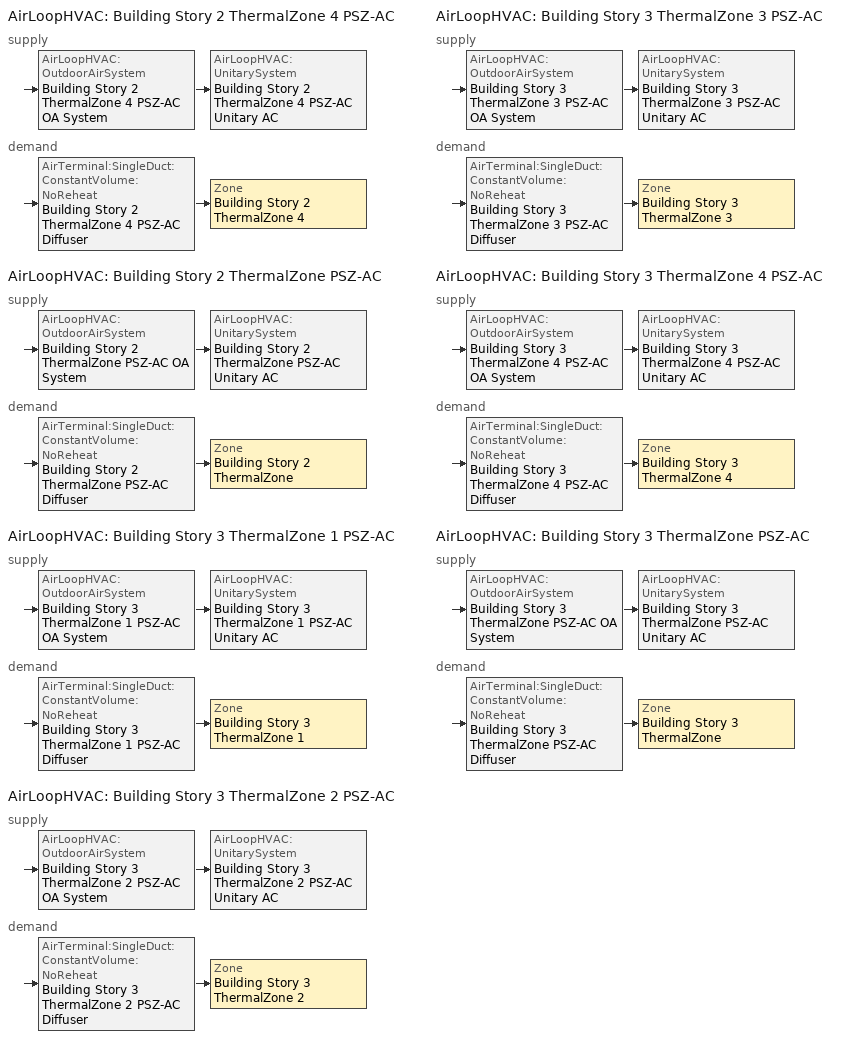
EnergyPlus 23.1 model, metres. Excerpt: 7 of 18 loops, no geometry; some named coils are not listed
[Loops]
AirLoopHVAC 'Building Story 2 ThermalZone 4 PSZ-AC'
 supply: AirLoopHVAC:OutdoorAirSystem 'Building Story 2 ThermalZone 4 PSZ-AC OA System' > AirLoopHVAC:UnitarySystem 'Building Story 2 ThermalZone 4 PSZ-AC Unitary AC'
 demand: AirTerminal:SingleDuct:ConstantVolume:NoReheat 'Building Story 2 ThermalZone 4 PSZ-AC Diffuser' > Zone 'Building Story 2 ThermalZone 4'
AirLoopHVAC 'Building Story 2 ThermalZone PSZ-AC'
 supply: AirLoopHVAC:OutdoorAirSystem 'Building Story 2 ThermalZone PSZ-AC OA System' > AirLoopHVAC:UnitarySystem 'Building Story 2 ThermalZone PSZ-AC Unitary AC'
 demand: AirTerminal:SingleDuct:ConstantVolume:NoReheat 'Building Story 2 ThermalZone PSZ-AC Diffuser' > Zone 'Building Story 2 ThermalZone'
AirLoopHVAC 'Building Story 3 ThermalZone 1 PSZ-AC'
 supply: AirLoopHVAC:OutdoorAirSystem 'Building Story 3 ThermalZone 1 PSZ-AC OA System' > AirLoopHVAC:UnitarySystem 'Building Story 3 ThermalZone 1 PSZ-AC Unitary AC'
 demand: AirTerminal:SingleDuct:ConstantVolume:NoReheat 'Building Story 3 ThermalZone 1 PSZ-AC Diffuser' > Zone 'Building Story 3 ThermalZone 1'
AirLoopHVAC 'Building Story 3 ThermalZone 2 PSZ-AC'
 supply: AirLoopHVAC:OutdoorAirSystem 'Building Story 3 ThermalZone 2 PSZ-AC OA System' > AirLoopHVAC:UnitarySystem 'Building Story 3 ThermalZone 2 PSZ-AC Unitary AC'
 demand: AirTerminal:SingleDuct:ConstantVolume:NoReheat 'Building Story 3 ThermalZone 2 PSZ-AC Diffuser' > Zone 'Building Story 3 ThermalZone 2'
AirLoopHVAC 'Building Story 3 ThermalZone 3 PSZ-AC'
 supply: AirLoopHVAC:OutdoorAirSystem 'Building Story 3 ThermalZone 3 PSZ-AC OA System' > AirLoopHVAC:UnitarySystem 'Building Story 3 ThermalZone 3 PSZ-AC Unitary AC'
 demand: AirTerminal:SingleDuct:ConstantVolume:NoReheat 'Building Story 3 ThermalZone 3 PSZ-AC Diffuser' > Zone 'Building Story 3 ThermalZone 3'
AirLoopHVAC 'Building Story 3 ThermalZone 4 PSZ-AC'
 supply: AirLoopHVAC:OutdoorAirSystem 'Building Story 3 ThermalZone 4 PSZ-AC OA System' > AirLoopHVAC:UnitarySystem 'Building Story 3 ThermalZone 4 PSZ-AC Unitary AC'
 demand: AirTerminal:SingleDuct:ConstantVolume:NoReheat 'Building Story 3 ThermalZone 4 PSZ-AC Diffuser' > Zone 'Building Story 3 ThermalZone 4'
AirLoopHVAC 'Building Story 3 ThermalZone PSZ-AC'
 supply: AirLoopHVAC:OutdoorAirSystem 'Building Story 3 ThermalZone PSZ-AC OA System' > AirLoopHVAC:UnitarySystem 'Building Story 3 ThermalZone PSZ-AC Unitary AC'
 demand: AirTerminal:SingleDuct:ConstantVolume:NoReheat 'Building Story 3 ThermalZone PSZ-AC Diffuser' > Zone 'Building Story 3 ThermalZone'
[ZoneControl:Thermostat] Temperature Difference Between Cutout And Setpoint {deltaC}=0
Name | Zone or ZoneList | Control Type Schedule | Control 1
Building Story 2 ThermalZone Thermostat | Building Story 2 ThermalZone | Building Story 2 ThermalZone Thermostat Schedule | Story Mid Blended Space Type Thermostat
Building Story 2 ThermalZone 4 Thermostat | Building Story 2 ThermalZone 4 | Building Story 2 ThermalZone 4 Thermostat Schedule | Story Mid Blended Space Type Thermostat 4
Building Story 3 ThermalZone Thermostat | Building Story 3 ThermalZone | Building Story 3 ThermalZone Thermostat Schedule | Story Top Blended Space Type Thermostat
Building Story 3 ThermalZone 1 Thermostat | Building Story 3 ThermalZone 1 | Building Story 3 ThermalZone 1 Thermostat Schedule | Story Top Blended Space Type Thermostat 1
Building Story 3 ThermalZone 2 Thermostat | Building Story 3 ThermalZone 2 | Building Story 3 ThermalZone 2 Thermostat Schedule | Story Top Blended Space Type Thermostat 2
Building Story 3 ThermalZone 3 Thermostat | Building Story 3 ThermalZone 3 | Building Story 3 ThermalZone 3 Thermostat Schedule | Story Top Blended Space Type Thermostat 3
Building Story 3 ThermalZone 4 Thermostat | Building Story 3 ThermalZone 4 | Building Story 3 ThermalZone 4 Thermostat Schedule | Story Top Blended Space Type Thermostat 4
[ThermostatSetpoint:DualSetpoint] Heating Setpoint Temperature Schedule=RestaurantSitDown HTGSETP_SCH_NO_OPTIMUM; Cooling Setpoint Temperature Schedule=RestaurantSitDown CLGSETP_SCH_NO_OPTIMUM
Story Mid Blended Space Type Thermostat; Story Mid Blended Space Type Thermostat 4; Story Top Blended Space Type Thermostat; Story Top Blended Space Type Thermostat 1; Story Top Blended Space Type Thermostat 2; Story Top Blended Space Type Thermostat 3; Story Top Blended Space Type Thermostat 4
[AirTerminal:SingleDuct:ConstantVolume:NoReheat] Availability Schedule=Always On Discrete; Maximum Air Flow Rate {m3/s}=AutoSize
Building Story 2 ThermalZone PSZ-AC Diffuser; Building Story 2 ThermalZone 4 PSZ-AC Diffuser; Building Story 3 ThermalZone PSZ-AC Diffuser; Building Story 3 ThermalZone 1 PSZ-AC Diffuser; Building Story 3 ThermalZone 2 PSZ-AC Diffuser; Building Story 3 ThermalZone 3 PSZ-AC Diffuser; Building Story 3 ThermalZone 4 PSZ-AC Diffuser
[Zone equipment]
Building Story 2 ThermalZone: Building Story 2 ThermalZone PSZ-AC Diffuser
Building Story 2 ThermalZone 4: Building Story 2 ThermalZone 4 PSZ-AC Diffuser
Building Story 3 ThermalZone: Building Story 3 ThermalZone PSZ-AC Diffuser
Building Story 3 ThermalZone 1: Building Story 3 ThermalZone 1 PSZ-AC Diffuser
Building Story 3 ThermalZone 2: Building Story 3 ThermalZone 2 PSZ-AC Diffuser
Building Story 3 ThermalZone 3: Building Story 3 ThermalZone 3 PSZ-AC Diffuser
Building Story 3 ThermalZone 4: Building Story 3 ThermalZone 4 PSZ-AC Diffuser
[Sizing:Zone] Zone Cooling Design Supply Air Temperature Input Method=SupplyAirTemperature; Zone Cooling Design Supply Air Temperature {C}=12.7778; Zone Cooling Design Supply Air Temperature Difference {deltaC}=11.11; Zone Heating Design Supply Air Temperature Input Method=SupplyAirTemperature; Zone Heating Design Supply Air Temperature {C}=50; Zone Heating Design Supply Air Temperature Difference {deltaC}=11.11; Zone Cooling Design Supply Air Humidity Ratio {kgWater/kgDryAir}=0.0085; Zone Heating Design Supply Air Humidity Ratio {kgWater/kgDryAir}=0.008; Cooling Design Air Flow Method=DesignDay; Cooling Design Air Flow Rate {m3/s}=0; Cooling Minimum Air Flow per Zone Floor Area {m3/s-m2}=0.000762; Cooling Minimum Air Flow {m3/s}=0; Cooling Minimum Air Flow Fraction=0; Heating Design Air Flow Method=DesignDay; Heating Design Air Flow Rate {m3/s}=0; Heating Maximum Air Flow per Zone Floor Area {m3/s-m2}=0.002032; Heating Maximum Air Flow {m3/s}=0.141576; Heating Maximum Air Flow Fraction=0.3; Account for Dedicated Outdoor Air System=No; Zone Load Sizing Method=Sensible Load Only No Latent Load; Zone Latent Cooling Design Supply Air Humidity Ratio Input Method=HumidityRatioDifference; Zone Cooling Design Supply Air Humidity Ratio Difference {kgWater/kgDryAir}=0.005; Zone Latent Heating Design Supply Air Humidity Ratio Input Method=HumidityRatioDifference; Zone Humidification Design Supply Air Humidity Ratio Difference {kgWater/kgDryAir}=0.005
Name | Design Specification Outdoor Air Object
Building Story 2 ThermalZone; Building Story 2 ThermalZone 4 | Blended OA 1
Building Story 3 ThermalZone; Building Story 3 ThermalZone 1; Building Story 3 ThermalZone 2; Building Story 3 ThermalZone 3; Building Story 3 ThermalZone 4 | Blended OA 2
[Controller:MechanicalVentilation] System Outdoor Air Method=ZoneSum
Name | Availability Schedule | Demand Controlled Ventilation | Zone or ZoneList 1 | Design Specification Outdoor Air Object Name 1
Controller Mechanical Ventilation 7 | Building Story 2 ThermalZone PSZ-AC Occ Sch | No | Building Story 2 ThermalZone | Blended OA 1
Controller Mechanical Ventilation 8 | Building Story 2 ThermalZone 4 PSZ-AC Occ Sch | Yes | Building Story 2 ThermalZone 4 | Blended OA 1
Controller Mechanical Ventilation 12 | Building Story 3 ThermalZone PSZ-AC Occ Sch | No | Building Story 3 ThermalZone | Blended OA 2
Controller Mechanical Ventilation 15 | Building Story 3 ThermalZone 1 PSZ-AC Occ Sch | No | Building Story 3 ThermalZone 1 | Blended OA 2
Controller Mechanical Ventilation 14 | Building Story 3 ThermalZone 2 PSZ-AC Occ Sch | Yes | Building Story 3 ThermalZone 2 | Blended OA 2
Controller Mechanical Ventilation 11 | Building Story 3 ThermalZone 3 PSZ-AC Occ Sch | No | Building Story 3 ThermalZone 3 | Blended OA 2
Controller Mechanical Ventilation 13 | Building Story 3 ThermalZone 4 PSZ-AC Occ Sch | Yes | Building Story 3 ThermalZone 4 | Blended OA 2
[DesignSpecification:OutdoorAir] Outdoor Air Method=Sum; Outdoor Air Flow per Person {m3/s-person}=0.00353961; Outdoor Air Flow per Zone Floor Area {m3/s-m2}=0.0009144; Outdoor Air Flow per Zone {m3/s}=0; Outdoor Air Flow Air Changes per Hour {1/hr}=0
Blended OA 1; Blended OA 2
[AirLoopHVAC] Design Supply Air Flow Rate {m3/s}=AutoSize; Design Return Air Flow Fraction of Supply Air Flow=1
Building Story 2 ThermalZone 4 PSZ-AC; Building Story 2 ThermalZone PSZ-AC; Building Story 3 ThermalZone 1 PSZ-AC; Building Story 3 ThermalZone 2 PSZ-AC; Building Story 3 ThermalZone 3 PSZ-AC; Building Story 3 ThermalZone 4 PSZ-AC; Building Story 3 ThermalZone PSZ-AC
[Sizing:System] Type of Load to Size On=Sensible; Design Outdoor Air Flow Rate {m3/s}=Autosize; Central Heating Maximum System Air Flow Ratio=1; Preheat Design Temperature {C}=7.22222; Preheat Design Humidity Ratio {kgWater/kgDryAir}=0.008; Precool Design Temperature {C}=12.7778; Precool Design Humidity Ratio {kgWater/kgDryAir}=0.008; Central Cooling Design Supply Air Temperature {C}=12.7778; Central Heating Design Supply Air Temperature {C}=50; Type of Zone Sum to Use=Coincident; 100% Outdoor Air in Cooling=No; 100% Outdoor Air in Heating=No; Central Cooling Design Supply Air Humidity Ratio {kgWater/kgDryAir}=0.0085; Central Heating Design Supply Air Humidity Ratio {kgWater/kgDryAir}=0.008; Cooling Supply Air Flow Rate Method=DesignDay; Cooling Supply Air Flow Rate {m3/s}=0; Cooling Supply Air Flow Rate Per Floor Area {m3/s-m2}=0.00996765; Cooling Fraction of Autosized Cooling Supply Air Flow Rate=1; Cooling Supply Air Flow Rate Per Unit Cooling Capacity {m3/s-W}=3.94755e-05; Heating Supply Air Flow Rate Method=DesignDay; Heating Supply Air Flow Rate {m3/s}=0; Heating Supply Air Flow Rate Per Floor Area {m3/s-m2}=0.00996765; Heating Fraction of Autosized Heating Supply Air Flow Rate=1; Heating Fraction of Autosized Cooling Supply Air Flow Rate=1; Heating Supply Air Flow Rate Per Unit Heating Capacity {m3/s-W}=3.15882e-05; System Outdoor Air Method=ZoneSum; Zone Maximum Outdoor Air Fraction=1; Cooling Design Capacity Method=CoolingDesignCapacity; Cooling Design Capacity {W}=Autosize; Cooling Design Capacity Per Floor Area {W/m2}=234.7; Fraction of Autosized Cooling Design Capacity=1; Heating Design Capacity Method=HeatingDesignCapacity; Heating Design Capacity {W}=Autosize; Heating Design Capacity Per Floor Area {W/m2}=157; Fraction of Autosized Heating Design Capacity=1; Central Cooling Capacity Control Method=OnOff; Occupant Diversity=Autosize
Building Story 2 ThermalZone 4 PSZ-AC; Building Story 2 ThermalZone PSZ-AC; Building Story 3 ThermalZone 1 PSZ-AC; Building Story 3 ThermalZone 2 PSZ-AC; Building Story 3 ThermalZone 3 PSZ-AC; Building Story 3 ThermalZone 4 PSZ-AC; Building Story 3 ThermalZone PSZ-AC
[Controller:OutdoorAir] Maximum Outdoor Air Flow Rate {m3/s}=Autosize; Economizer Control Type=DifferentialDryBulb; Economizer Control Action Type=ModulateFlow; Lockout Type=LockoutWithHeating; Minimum Limit Type=FixedMinimum; High Humidity Control=No; Control High Indoor Humidity Based on Outdoor Humidity Ratio=Yes
Name | Minimum Outdoor Air Flow Rate {m3/s} | Minimum Outdoor Air Schedule | Maximum Fraction of Outdoor Air Schedule | Mechanical Ventilation Controller | Heat Recovery Bypass Control Type
Building Story 2 ThermalZone 4 PSZ-AC OA System Controller | 0 | Building Story 2 ThermalZone 4 PSZ-AC Occ Sch | BuildingStory2ThermalZone4PSZACmaxOASch | Controller Mechanical Ventilation 8 | BypassWhenWithinEconomizerLimits
Building Story 2 ThermalZone PSZ-AC OA System Controller | Autosize | Building Story 2 ThermalZone PSZ-AC Occ Sch | BuildingStory2ThermalZonePSZACmaxOASch | Controller Mechanical Ventilation 7 | BypassWhenOAFlowGreaterThanMinimum
Building Story 3 ThermalZone 1 PSZ-AC OA System Controller | Autosize | Building Story 3 ThermalZone 1 PSZ-AC Occ Sch | BuildingStory3ThermalZone1PSZACmaxOASch | Controller Mechanical Ventilation 15 | BypassWhenWithinEconomizerLimits
Building Story 3 ThermalZone 2 PSZ-AC OA System Controller | 0 | Building Story 3 ThermalZone 2 PSZ-AC Occ Sch | BuildingStory3ThermalZone2PSZACmaxOASch | Controller Mechanical Ventilation 14 | BypassWhenWithinEconomizerLimits
Building Story 3 ThermalZone 3 PSZ-AC OA System Controller | Autosize | Building Story 3 ThermalZone 3 PSZ-AC Occ Sch | BuildingStory3ThermalZone3PSZACmaxOASch | Controller Mechanical Ventilation 11 | BypassWhenWithinEconomizerLimits
Building Story 3 ThermalZone 4 PSZ-AC OA System Controller | 0 | Building Story 3 ThermalZone 4 PSZ-AC Occ Sch | BuildingStory3ThermalZone4PSZACmaxOASch | Controller Mechanical Ventilation 13 | BypassWhenWithinEconomizerLimits
Building Story 3 ThermalZone PSZ-AC OA System Controller | Autosize | Building Story 3 ThermalZone PSZ-AC Occ Sch | BuildingStory3ThermalZonePSZACmaxOASch | Controller Mechanical Ventilation 12 | BypassWhenOAFlowGreaterThanMinimum
[SetpointManager:MixedAir] Control Variable=Temperature
Name | Setpoint Node or NodeList
Building Story 2 ThermalZone 4 PSZ-AC Mixed Air Node OS Default SPM | Building Story 2 ThermalZone 4 PSZ-AC Mixed Air Node
Building Story 2 ThermalZone PSZ-AC Mixed Air Node OS Default SPM | Building Story 2 ThermalZone PSZ-AC Mixed Air Node
Building Story 3 ThermalZone 1 PSZ-AC Mixed Air Node OS Default SPM | Building Story 3 ThermalZone 1 PSZ-AC Mixed Air Node
Building Story 3 ThermalZone 2 PSZ-AC Mixed Air Node OS Default SPM | Building Story 3 ThermalZone 2 PSZ-AC Mixed Air Node
Building Story 3 ThermalZone 3 PSZ-AC Mixed Air Node OS Default SPM | Building Story 3 ThermalZone 3 PSZ-AC Mixed Air Node
Building Story 3 ThermalZone 4 PSZ-AC Mixed Air Node OS Default SPM | Building Story 3 ThermalZone 4 PSZ-AC Mixed Air Node
Building Story 3 ThermalZone PSZ-AC Mixed Air Node OS Default SPM | Building Story 3 ThermalZone PSZ-AC Mixed Air Node
[AirLoopHVAC:UnitarySystem] Control Type=Load; Dehumidification Control Type=None; Availability Schedule=Always On Discrete; Fan Placement=DrawThrough; DX Heating Coil Sizing Ratio=1; Use DOAS DX Cooling Coil=No; Minimum Supply Air Temperature {C}=2; Latent Load Control=SensibleOnlyLoadControl; Cooling Supply Air Flow Rate {m3/s}=Autosize; Heating Supply Air Flow Rate {m3/s}=Autosize; No Load Supply Air Flow Rate {m3/s}=Autosize; Maximum Supply Air Temperature {C}=80; Maximum Outdoor Dry-Bulb Temperature for Supplemental Heater Operation {C}=21; Maximum Cycling Rate {cycles/hr}=2.5; Heat Pump Time Constant {s}=60; Fraction of On-Cycle Power Use=0.01; Heat Pump Fan Delay Time {s}=60; Ancillary On-Cycle Electric Power {W}=0; Ancillary Off-Cycle Electric Power {W}=0
Name | Controlling Zone or Thermostat Location | Supply Fan | Supply Air Fan Operating Mode Schedule | Heating Coil | Cooling Coil | Supplemental Heating Coil
Building Story 2 ThermalZone 4 PSZ-AC Unitary AC | Building Story 2 ThermalZone 4 | Building Story 2 ThermalZone 4 PSZ-AC Fan | Building Story 2 ThermalZone 4 PSZ-AC Occ Sch | Building Story 2 ThermalZone 4 PSZ-AC Water Htg Coil | Building Story 2 ThermalZone 4 PSZ-AC 1spd DX AC Clg Coil 92kBtu/hr 11.0EER | Building Story 2 ThermalZone 4 PSZ-AC Electric Backup Htg Coil
Building Story 2 ThermalZone PSZ-AC Unitary AC | Building Story 2 ThermalZone | Building Story 2 ThermalZone PSZ-AC Fan | Building Story 2 ThermalZone PSZ-AC Occ Sch | Building Story 2 ThermalZone PSZ-AC Water Htg Coil | Building Story 2 ThermalZone PSZ-AC 1spd DX AC Clg Coil 444kBtu/hr 9.8EER | Building Story 2 ThermalZone PSZ-AC Electric Backup Htg Coil
Building Story 3 ThermalZone 1 PSZ-AC Unitary AC | Building Story 3 ThermalZone 1 | Building Story 3 ThermalZone 1 PSZ-AC Fan | Building Story 3 ThermalZone 1 PSZ-AC Occ Sch | Building Story 3 ThermalZone 1 PSZ-AC Water Htg Coil | Building Story 3 ThermalZone 1 PSZ-AC 1spd DX AC Clg Coil 64kBtu/hr 14.0SEER | Building Story 3 ThermalZone 1 PSZ-AC Electric Backup Htg Coil
Building Story 3 ThermalZone 2 PSZ-AC Unitary AC | Building Story 3 ThermalZone 2 | Building Story 3 ThermalZone 2 PSZ-AC Fan | Building Story 3 ThermalZone 2 PSZ-AC Occ Sch | Building Story 3 ThermalZone 2 PSZ-AC Water Htg Coil | Building Story 3 ThermalZone 2 PSZ-AC 1spd DX AC Clg Coil 79kBtu/hr 11.0EER | Building Story 3 ThermalZone 2 PSZ-AC Electric Backup Htg Coil
Building Story 3 ThermalZone 3 PSZ-AC Unitary AC | Building Story 3 ThermalZone 3 | Building Story 3 ThermalZone 3 PSZ-AC Fan | Building Story 3 ThermalZone 3 PSZ-AC Occ Sch | Building Story 3 ThermalZone 3 PSZ-AC Water Htg Coil | Building Story 3 ThermalZone 3 PSZ-AC 1spd DX AC Clg Coil 60kBtu/hr 14.0SEER | Building Story 3 ThermalZone 3 PSZ-AC Electric Backup Htg Coil
Building Story 3 ThermalZone 4 PSZ-AC Unitary AC | Building Story 3 ThermalZone 4 | Building Story 3 ThermalZone 4 PSZ-AC Fan | Building Story 3 ThermalZone 4 PSZ-AC Occ Sch | Building Story 3 ThermalZone 4 PSZ-AC Water Htg Coil | Building Story 3 ThermalZone 4 PSZ-AC 1spd DX AC Clg Coil 94kBtu/hr 11.0EER | Building Story 3 ThermalZone 4 PSZ-AC Electric Backup Htg Coil
Building Story 3 ThermalZone PSZ-AC Unitary AC | Building Story 3 ThermalZone | Building Story 3 ThermalZone PSZ-AC Fan | Building Story 3 ThermalZone PSZ-AC Occ Sch | Building Story 3 ThermalZone PSZ-AC Water Htg Coil | Building Story 3 ThermalZone PSZ-AC 1spd DX AC Clg Coil 439kBtu/hr 9.8EER | Building Story 3 ThermalZone PSZ-AC Electric Backup Htg Coil
[Fan:OnOff] Availability Schedule=Always On Discrete; Maximum Flow Rate {m3/s}=Autosize; Motor In Airstream Fraction=1
Name | Fan Total Efficiency | Pressure Rise {Pa} | Motor Efficiency | Fan Power Ratio Function of Speed Ratio Curve | Fan Efficiency Ratio Function of Speed Ratio Curve
Building Story 2 ThermalZone 4 PSZ-AC Fan | 0.56225 | 622.722 | 0.865 | Fan On Off Power Curve 7 | Fan On Off Efficiency Curve 7
Building Story 2 ThermalZone PSZ-AC Fan | 0.6006 | 1018.77 | 0.924 | Fan On Off Power Curve 6 | Fan On Off Efficiency Curve 6
Building Story 3 ThermalZone 1 PSZ-AC Fan | 0.56225 | 622.722 | 0.865 | Fan On Off Power Curve 14 | Fan On Off Efficiency Curve 14
Building Story 3 ThermalZone 2 PSZ-AC Fan | 0.56225 | 622.722 | 0.865 | Fan On Off Power Curve 13 | Fan On Off Efficiency Curve 13
Building Story 3 ThermalZone 3 PSZ-AC Fan | 0.56225 | 622.722 | 0.865 | Fan On Off Power Curve 10 | Fan On Off Efficiency Curve 10
Building Story 3 ThermalZone 4 PSZ-AC Fan | 0.56225 | 622.722 | 0.865 | Fan On Off Power Curve 12 | Fan On Off Efficiency Curve 12
Building Story 3 ThermalZone PSZ-AC Fan | 0.6006 | 1018.77 | 0.924 | Fan On Off Power Curve 11 | Fan On Off Efficiency Curve 11
[Coil:Cooling:DX:SingleSpeed] Availability Schedule=Always On Discrete; Gross Rated Total Cooling Capacity {W}=Autosize; Gross Rated Sensible Heat Ratio=Autosize; Rated Air Flow Rate {m3/s}=Autosize; 2017 Rated Evaporator Fan Power Per Volume Flow Rate {W/(m3/s)}=773.3; Total Cooling Capacity Function of Temperature Curve=PSZ-AC_Unitary_PackagecoolCapFT; Total Cooling Capacity Function of Flow Fraction Curve=PSZ-AC_Unitary_PackagecoolFFF; Energy Input Ratio Function of Temperature Curve=PSZ-AC DX Unitary Package EIRFT; Energy Input Ratio Function of Flow Fraction Curve=PSZ-AC_Unitary_PackagecoolEIRFFF; Part Load Fraction Correlation Curve=PSZ-AC_Unitary_PackagecoolPLR; Minimum Outdoor Dry-Bulb Temperature for Compressor Operation {C}=-25; Condenser Type=AirCooled; Evaporative Condenser Effectiveness=0; Evaporative Condenser Air Flow Rate {m3/s}=Autosize; Evaporative Condenser Pump Rated Power Consumption {W}=Autosize; Crankcase Heater Capacity {W}=0; Maximum Outdoor Dry-Bulb Temperature for Crankcase Heater Operation {C}=0; Basin Heater Capacity {W/K}=0; Basin Heater Setpoint Temperature {C}=10
Name | Gross Rated Cooling COP {W/W}
Building Story 2 ThermalZone 4 PSZ-AC 1spd DX AC Clg Coil 92kBtu/hr 11.0EER; Building Story 3 ThermalZone 2 PSZ-AC 1spd DX AC Clg Coil 79kBtu/hr 11.0EER; Building Story 3 ThermalZone 4 PSZ-AC 1spd DX AC Clg Coil 94kBtu/hr 11.0EER | 3.79883
Building Story 2 ThermalZone PSZ-AC 1spd DX AC Clg Coil 444kBtu/hr 9.8EER; Building Story 3 ThermalZone PSZ-AC 1spd DX AC Clg Coil 439kBtu/hr 9.8EER | 3.39929
Building Story 3 ThermalZone 1 PSZ-AC 1spd DX AC Clg Coil 64kBtu/hr 14.0SEER; Building Story 3 ThermalZone 3 PSZ-AC 1spd DX AC Clg Coil 60kBtu/hr 14.0SEER | 4.11713
[Coil:Heating:Electric] Availability Schedule=Always On Discrete; Efficiency=1; Nominal Capacity {W}=Autosize
Building Story 2 ThermalZone 4 PSZ-AC Electric Backup Htg Coil; Building Story 2 ThermalZone PSZ-AC Electric Backup Htg Coil; Building Story 3 ThermalZone 1 PSZ-AC Electric Backup Htg Coil; Building Story 3 ThermalZone 2 PSZ-AC Electric Backup Htg Coil; Building Story 3 ThermalZone 3 PSZ-AC Electric Backup Htg Coil; Building Story 3 ThermalZone 4 PSZ-AC Electric Backup Htg Coil; Building Story 3 ThermalZone PSZ-AC Electric Backup Htg Coil
[SetpointManager:SingleZone:Reheat] Control Variable=Temperature; Minimum Supply Air Temperature {C}=12.7778; Maximum Supply Air Temperature {C}=50
Name | Control Zone | Setpoint Node or NodeList
Building Story 2 ThermalZone 4 Setpoint Manager SZ Reheat | Building Story 2 ThermalZone 4 | Building Story 2 ThermalZone 4 PSZ-AC Supply Outlet Node
Building Story 2 ThermalZone Setpoint Manager SZ Reheat | Building Story 2 ThermalZone | Building Story 2 ThermalZone PSZ-AC Supply Outlet Node
Building Story 3 ThermalZone 1 Setpoint Manager SZ Reheat | Building Story 3 ThermalZone 1 | Building Story 3 ThermalZone 1 PSZ-AC Supply Outlet Node
Building Story 3 ThermalZone 2 Setpoint Manager SZ Reheat | Building Story 3 ThermalZone 2 | Building Story 3 ThermalZone 2 PSZ-AC Supply Outlet Node
Building Story 3 ThermalZone 3 Setpoint Manager SZ Reheat | Building Story 3 ThermalZone 3 | Building Story 3 ThermalZone 3 PSZ-AC Supply Outlet Node
Building Story 3 ThermalZone 4 Setpoint Manager SZ Reheat | Building Story 3 ThermalZone 4 | Building Story 3 ThermalZone 4 PSZ-AC Supply Outlet Node
Building Story 3 ThermalZone Setpoint Manager SZ Reheat | Building Story 3 ThermalZone | Building Story 3 ThermalZone PSZ-AC Supply Outlet Node
[HeatExchanger:AirToAir:SensibleAndLatent] Availability Schedule=Always On Discrete; Nominal Supply Air Flow Rate {m3/s}=Autosize; Sensible Effectiveness at 100% Heating Air Flow=0.5; Latent Effectiveness at 100% Heating Air Flow=0.5; Sensible Effectiveness at 75% Heating Air Flow=0.5; Latent Effectiveness at 75% Heating Air Flow=0.5; Sensible Effectiveness at 100% Cooling Air Flow=0.5; Latent Effectiveness at 100% Cooling Air Flow=0.5; Sensible Effectiveness at 75% Cooling Air Flow=0.5; Latent Effectiveness at 75% Cooling Air Flow=0.5; Nominal Electric Power {W}=1770.83; Supply Air Outlet Temperature Control=Yes; Heat Exchanger Type=Rotary; Frost Control Type=ExhaustOnly; Threshold Temperature {C}=-23.3; Initial Defrost Time Fraction=0.167; Rate of Defrost Time Fraction Increase {1/K}=1.44; Economizer Lockout=Yes
Building Story 2 ThermalZone PSZ-AC ERV; Building Story 3 ThermalZone PSZ-AC ERV
[SetpointManager:OutdoorAirPretreat] Control Variable=Temperature; Minimum Setpoint Temperature {C}=-99; Maximum Setpoint Temperature {C}=99; Minimum Setpoint Humidity Ratio {kgWater/kgDryAir}=1e-05; Maximum Setpoint Humidity Ratio {kgWater/kgDryAir}=1
Setpoint Manager Outdoor Air Pretreat 1; Setpoint Manager Outdoor Air Pretreat 2
[Schedule:Compact]
Building Story 2 ThermalZone Thermostat Schedule; Building Story 2 ThermalZone 4 Thermostat Schedule; Building Story 3 ThermalZone Thermostat Schedule; Building Story 3 ThermalZone 1 Thermostat Schedule; Building Story 3 ThermalZone 2 Thermostat Schedule; Building Story 3 ThermalZone 3 Thermostat Schedule; Building Story 3 ThermalZone 4 Thermostat Schedule: Through: 12/31, For: AllDays, Until: 24:00, 4
[Schedule:Day:Interval]
RestaurantSitDown HTGSETP_SCH_NO_OPTIMUM Default; RestaurantSitDown HTGSETP_SCH_NO_OPTIMUM Default|Sat|Wkdy Day: No, 04:00, 15.6, 24:00, 21
RestaurantSitDown HTGSETP_SCH_NO_OPTIMUM Summer Design Day: No, 24:00, 15.6
RestaurantSitDown HTGSETP_SCH_NO_OPTIMUM Winter Design Day: No, 24:00, 21
RestaurantSitDown CLGSETP_SCH_NO_OPTIMUM Default; RestaurantSitDown CLGSETP_SCH_NO_OPTIMUM Default|Sat|Wkdy Day: No, 04:00, 30, 24:00, 24
RestaurantSitDown CLGSETP_SCH_NO_OPTIMUM Summer Design Day: No, 05:00, 30, 06:00, 26, 24:00, 24
RestaurantSitDown CLGSETP_SCH_NO_OPTIMUM Winter Design Day: No, 24:00, 30
Building Story 2 ThermalZone PSZ-AC Occ Sch Default; Building Story 2 ThermalZone 4 PSZ-AC Occ Sch Default; Building Story 3 ThermalZone PSZ-AC Occ Sch Default; Building Story 3 ThermalZone 1 PSZ-AC Occ Sch Default; Building Story 3 ThermalZone 2 PSZ-AC Occ Sch Default; Building Story 3 ThermalZone 3 PSZ-AC Occ Sch Default; Building Story 3 ThermalZone 4 PSZ-AC Occ Sch Default: No, 07:00, 0, 24:00, 1
Building Story 2 ThermalZone PSZ-AC Occ Sch Summer Design Day; Building Story 2 ThermalZone PSZ-AC Occ Sch Winter Design Day; Building Story 2 ThermalZone 4 PSZ-AC Occ Sch Summer Design Day; Building Story 2 ThermalZone 4 PSZ-AC Occ Sch Winter Design Day; Building Story 3 ThermalZone PSZ-AC Occ Sch Summer Design Day; Building Story 3 ThermalZone PSZ-AC Occ Sch Winter Design Day; Building Story 3 ThermalZone 1 PSZ-AC Occ Sch Summer Design Day; Building Story 3 ThermalZone 1 PSZ-AC Occ Sch Winter Design Day; Building Story 3 ThermalZone 2 PSZ-AC Occ Sch Summer Design Day; Building Story 3 ThermalZone 2 PSZ-AC Occ Sch Winter Design Day; Building Story 3 ThermalZone 3 PSZ-AC Occ Sch Summer Design Day; Building Story 3 ThermalZone 3 PSZ-AC Occ Sch Winter Design Day; Building Story 3 ThermalZone 4 PSZ-AC Occ Sch Summer Design Day; Building Story 3 ThermalZone 4 PSZ-AC Occ Sch Winter Design Day: No, 24:00, 1
BuildingStory2ThermalZone4PSZACmaxOASchDefault; BuildingStory2ThermalZonePSZACmaxOASchDefault; BuildingStory3ThermalZone1PSZACmaxOASchDefault; BuildingStory3ThermalZone2PSZACmaxOASchDefault; BuildingStory3ThermalZone3PSZACmaxOASchDefault; BuildingStory3ThermalZone4PSZACmaxOASchDefault; BuildingStory3ThermalZonePSZACmaxOASchDefault: No, 24:00, 0.7
[Schedule:Week:Daily]
RestaurantSitDown HTGSETP_SCH_NO_OPTIMUM Week Rule - Jan1-Dec31: RestaurantSitDown HTGSETP_SCH_NO_OPTIMUM Default, RestaurantSitDown HTGSETP_SCH_NO_OPTIMUM Default|Sat|Wkdy Day, RestaurantSitDown HTGSETP_SCH_NO_OPTIMUM Default|Sat|Wkdy Day, RestaurantSitDown HTGSETP_SCH_NO_OPTIMUM Default|Sat|Wkdy Day, RestaurantSitDown HTGSETP_SCH_NO_OPTIMUM Default|Sat|Wkdy Day, RestaurantSitDown HTGSETP_SCH_NO_OPTIMUM Default|Sat|Wkdy Day, RestaurantSitDown HTGSETP_SCH_NO_OPTIMUM Default|Sat|Wkdy Day, RestaurantSitDown HTGSETP_SCH_NO_OPTIMUM Default, RestaurantSitDown HTGSETP_SCH_NO_OPTIMUM Summer Design Day, RestaurantSitDown HTGSETP_SCH_NO_OPTIMUM Winter Design Day, RestaurantSitDown HTGSETP_SCH_NO_OPTIMUM Default, RestaurantSitDown HTGSETP_SCH_NO_OPTIMUM Default
RestaurantSitDown CLGSETP_SCH_NO_OPTIMUM Week Rule - Jan1-Dec31: RestaurantSitDown CLGSETP_SCH_NO_OPTIMUM Default, RestaurantSitDown CLGSETP_SCH_NO_OPTIMUM Default|Sat|Wkdy Day, RestaurantSitDown CLGSETP_SCH_NO_OPTIMUM Default|Sat|Wkdy Day, RestaurantSitDown CLGSETP_SCH_NO_OPTIMUM Default|Sat|Wkdy Day, RestaurantSitDown CLGSETP_SCH_NO_OPTIMUM Default|Sat|Wkdy Day, RestaurantSitDown CLGSETP_SCH_NO_OPTIMUM Default|Sat|Wkdy Day, RestaurantSitDown CLGSETP_SCH_NO_OPTIMUM Default|Sat|Wkdy Day, RestaurantSitDown CLGSETP_SCH_NO_OPTIMUM Default, RestaurantSitDown CLGSETP_SCH_NO_OPTIMUM Summer Design Day, RestaurantSitDown CLGSETP_SCH_NO_OPTIMUM Winter Design Day, RestaurantSitDown CLGSETP_SCH_NO_OPTIMUM Default, RestaurantSitDown CLGSETP_SCH_NO_OPTIMUM Default
Building Story 2 ThermalZone PSZ-AC Occ Sch Week Rule - Jan1-Dec31: Building Story 2 ThermalZone PSZ-AC Occ Sch Default, Building Story 2 ThermalZone PSZ-AC Occ Sch Default, Building Story 2 ThermalZone PSZ-AC Occ Sch Default, Building Story 2 ThermalZone PSZ-AC Occ Sch Default, Building Story 2 ThermalZone PSZ-AC Occ Sch Default, Building Story 2 ThermalZone PSZ-AC Occ Sch Default, Building Story 2 ThermalZone PSZ-AC Occ Sch Default, Building Story 2 ThermalZone PSZ-AC Occ Sch Default, Building Story 2 ThermalZone PSZ-AC Occ Sch Summer Design Day, Building Story 2 ThermalZone PSZ-AC Occ Sch Winter Design Day, Building Story 2 ThermalZone PSZ-AC Occ Sch Default, Building Story 2 ThermalZone PSZ-AC Occ Sch Default
Building Story 2 ThermalZone 4 PSZ-AC Occ Sch Week Rule - Jan1-Dec31: Building Story 2 ThermalZone 4 PSZ-AC Occ Sch Default, Building Story 2 ThermalZone 4 PSZ-AC Occ Sch Default, Building Story 2 ThermalZone 4 PSZ-AC Occ Sch Default, Building Story 2 ThermalZone 4 PSZ-AC Occ Sch Default, Building Story 2 ThermalZone 4 PSZ-AC Occ Sch Default, Building Story 2 ThermalZone 4 PSZ-AC Occ Sch Default, Building Story 2 ThermalZone 4 PSZ-AC Occ Sch Default, Building Story 2 ThermalZone 4 PSZ-AC Occ Sch Default, Building Story 2 ThermalZone 4 PSZ-AC Occ Sch Summer Design Day, Building Story 2 ThermalZone 4 PSZ-AC Occ Sch Winter Design Day, Building Story 2 ThermalZone 4 PSZ-AC Occ Sch Default, Building Story 2 ThermalZone 4 PSZ-AC Occ Sch Default
Building Story 3 ThermalZone PSZ-AC Occ Sch Week Rule - Jan1-Dec31: Building Story 3 ThermalZone PSZ-AC Occ Sch Default, Building Story 3 ThermalZone PSZ-AC Occ Sch Default, Building Story 3 ThermalZone PSZ-AC Occ Sch Default, Building Story 3 ThermalZone PSZ-AC Occ Sch Default, Building Story 3 ThermalZone PSZ-AC Occ Sch Default, Building Story 3 ThermalZone PSZ-AC Occ Sch Default, Building Story 3 ThermalZone PSZ-AC Occ Sch Default, Building Story 3 ThermalZone PSZ-AC Occ Sch Default, Building Story 3 ThermalZone PSZ-AC Occ Sch Summer Design Day, Building Story 3 ThermalZone PSZ-AC Occ Sch Winter Design Day, Building Story 3 ThermalZone PSZ-AC Occ Sch Default, Building Story 3 ThermalZone PSZ-AC Occ Sch Default
Building Story 3 ThermalZone 1 PSZ-AC Occ Sch Week Rule - Jan1-Dec31: Building Story 3 ThermalZone 1 PSZ-AC Occ Sch Default, Building Story 3 ThermalZone 1 PSZ-AC Occ Sch Default, Building Story 3 ThermalZone 1 PSZ-AC Occ Sch Default, Building Story 3 ThermalZone 1 PSZ-AC Occ Sch Default, Building Story 3 ThermalZone 1 PSZ-AC Occ Sch Default, Building Story 3 ThermalZone 1 PSZ-AC Occ Sch Default, Building Story 3 ThermalZone 1 PSZ-AC Occ Sch Default, Building Story 3 ThermalZone 1 PSZ-AC Occ Sch Default, Building Story 3 ThermalZone 1 PSZ-AC Occ Sch Summer Design Day, Building Story 3 ThermalZone 1 PSZ-AC Occ Sch Winter Design Day, Building Story 3 ThermalZone 1 PSZ-AC Occ Sch Default, Building Story 3 ThermalZone 1 PSZ-AC Occ Sch Default
Building Story 3 ThermalZone 2 PSZ-AC Occ Sch Week Rule - Jan1-Dec31: Building Story 3 ThermalZone 2 PSZ-AC Occ Sch Default, Building Story 3 ThermalZone 2 PSZ-AC Occ Sch Default, Building Story 3 ThermalZone 2 PSZ-AC Occ Sch Default, Building Story 3 ThermalZone 2 PSZ-AC Occ Sch Default, Building Story 3 ThermalZone 2 PSZ-AC Occ Sch Default, Building Story 3 ThermalZone 2 PSZ-AC Occ Sch Default, Building Story 3 ThermalZone 2 PSZ-AC Occ Sch Default, Building Story 3 ThermalZone 2 PSZ-AC Occ Sch Default, Building Story 3 ThermalZone 2 PSZ-AC Occ Sch Summer Design Day, Building Story 3 ThermalZone 2 PSZ-AC Occ Sch Winter Design Day, Building Story 3 ThermalZone 2 PSZ-AC Occ Sch Default, Building Story 3 ThermalZone 2 PSZ-AC Occ Sch Default
Building Story 3 ThermalZone 3 PSZ-AC Occ Sch Week Rule - Jan1-Dec31: Building Story 3 ThermalZone 3 PSZ-AC Occ Sch Default, Building Story 3 ThermalZone 3 PSZ-AC Occ Sch Default, Building Story 3 ThermalZone 3 PSZ-AC Occ Sch Default, Building Story 3 ThermalZone 3 PSZ-AC Occ Sch Default, Building Story 3 ThermalZone 3 PSZ-AC Occ Sch Default, Building Story 3 ThermalZone 3 PSZ-AC Occ Sch Default, Building Story 3 ThermalZone 3 PSZ-AC Occ Sch Default, Building Story 3 ThermalZone 3 PSZ-AC Occ Sch Default, Building Story 3 ThermalZone 3 PSZ-AC Occ Sch Summer Design Day, Building Story 3 ThermalZone 3 PSZ-AC Occ Sch Winter Design Day, Building Story 3 ThermalZone 3 PSZ-AC Occ Sch Default, Building Story 3 ThermalZone 3 PSZ-AC Occ Sch Default
Building Story 3 ThermalZone 4 PSZ-AC Occ Sch Week Rule - Jan1-Dec31: Building Story 3 ThermalZone 4 PSZ-AC Occ Sch Default, Building Story 3 ThermalZone 4 PSZ-AC Occ Sch Default, Building Story 3 ThermalZone 4 PSZ-AC Occ Sch Default, Building Story 3 ThermalZone 4 PSZ-AC Occ Sch Default, Building Story 3 ThermalZone 4 PSZ-AC Occ Sch Default, Building Story 3 ThermalZone 4 PSZ-AC Occ Sch Default, Building Story 3 ThermalZone 4 PSZ-AC Occ Sch Default, Building Story 3 ThermalZone 4 PSZ-AC Occ Sch Default, Building Story 3 ThermalZone 4 PSZ-AC Occ Sch Summer Design Day, Building Story 3 ThermalZone 4 PSZ-AC Occ Sch Winter Design Day, Building Story 3 ThermalZone 4 PSZ-AC Occ Sch Default, Building Story 3 ThermalZone 4 PSZ-AC Occ Sch Default
BuildingStory2ThermalZone4PSZACmaxOASch Week Rule - Jan1-Dec31: BuildingStory2ThermalZone4PSZACmaxOASchDefault, BuildingStory2ThermalZone4PSZACmaxOASchDefault, BuildingStory2ThermalZone4PSZACmaxOASchDefault, BuildingStory2ThermalZone4PSZACmaxOASchDefault, BuildingStory2ThermalZone4PSZACmaxOASchDefault, BuildingStory2ThermalZone4PSZACmaxOASchDefault, BuildingStory2ThermalZone4PSZACmaxOASchDefault, BuildingStory2ThermalZone4PSZACmaxOASchDefault, BuildingStory2ThermalZone4PSZACmaxOASchDefault, BuildingStory2ThermalZone4PSZACmaxOASchDefault, BuildingStory2ThermalZone4PSZACmaxOASchDefault, BuildingStory2ThermalZone4PSZACmaxOASchDefault
BuildingStory2ThermalZonePSZACmaxOASch Week Rule - Jan1-Dec31: BuildingStory2ThermalZonePSZACmaxOASchDefault, BuildingStory2ThermalZonePSZACmaxOASchDefault, BuildingStory2ThermalZonePSZACmaxOASchDefault, BuildingStory2ThermalZonePSZACmaxOASchDefault, BuildingStory2ThermalZonePSZACmaxOASchDefault, BuildingStory2ThermalZonePSZACmaxOASchDefault, BuildingStory2ThermalZonePSZACmaxOASchDefault, BuildingStory2ThermalZonePSZACmaxOASchDefault, BuildingStory2ThermalZonePSZACmaxOASchDefault, BuildingStory2ThermalZonePSZACmaxOASchDefault, BuildingStory2ThermalZonePSZACmaxOASchDefault, BuildingStory2ThermalZonePSZACmaxOASchDefault
BuildingStory3ThermalZone1PSZACmaxOASch Week Rule - Jan1-Dec31: BuildingStory3ThermalZone1PSZACmaxOASchDefault, BuildingStory3ThermalZone1PSZACmaxOASchDefault, BuildingStory3ThermalZone1PSZACmaxOASchDefault, BuildingStory3ThermalZone1PSZACmaxOASchDefault, BuildingStory3ThermalZone1PSZACmaxOASchDefault, BuildingStory3ThermalZone1PSZACmaxOASchDefault, BuildingStory3ThermalZone1PSZACmaxOASchDefault, BuildingStory3ThermalZone1PSZACmaxOASchDefault, BuildingStory3ThermalZone1PSZACmaxOASchDefault, BuildingStory3ThermalZone1PSZACmaxOASchDefault, BuildingStory3ThermalZone1PSZACmaxOASchDefault, BuildingStory3ThermalZone1PSZACmaxOASchDefault
BuildingStory3ThermalZone2PSZACmaxOASch Week Rule - Jan1-Dec31: BuildingStory3ThermalZone2PSZACmaxOASchDefault, BuildingStory3ThermalZone2PSZACmaxOASchDefault, BuildingStory3ThermalZone2PSZACmaxOASchDefault, BuildingStory3ThermalZone2PSZACmaxOASchDefault, BuildingStory3ThermalZone2PSZACmaxOASchDefault, BuildingStory3ThermalZone2PSZACmaxOASchDefault, BuildingStory3ThermalZone2PSZACmaxOASchDefault, BuildingStory3ThermalZone2PSZACmaxOASchDefault, BuildingStory3ThermalZone2PSZACmaxOASchDefault, BuildingStory3ThermalZone2PSZACmaxOASchDefault, BuildingStory3ThermalZone2PSZACmaxOASchDefault, BuildingStory3ThermalZone2PSZACmaxOASchDefault
BuildingStory3ThermalZone3PSZACmaxOASch Week Rule - Jan1-Dec31: BuildingStory3ThermalZone3PSZACmaxOASchDefault, BuildingStory3ThermalZone3PSZACmaxOASchDefault, BuildingStory3ThermalZone3PSZACmaxOASchDefault, BuildingStory3ThermalZone3PSZACmaxOASchDefault, BuildingStory3ThermalZone3PSZACmaxOASchDefault, BuildingStory3ThermalZone3PSZACmaxOASchDefault, BuildingStory3ThermalZone3PSZACmaxOASchDefault, BuildingStory3ThermalZone3PSZACmaxOASchDefault, BuildingStory3ThermalZone3PSZACmaxOASchDefault, BuildingStory3ThermalZone3PSZACmaxOASchDefault, BuildingStory3ThermalZone3PSZACmaxOASchDefault, BuildingStory3ThermalZone3PSZACmaxOASchDefault
BuildingStory3ThermalZone4PSZACmaxOASch Week Rule - Jan1-Dec31: BuildingStory3ThermalZone4PSZACmaxOASchDefault, BuildingStory3ThermalZone4PSZACmaxOASchDefault, BuildingStory3ThermalZone4PSZACmaxOASchDefault, BuildingStory3ThermalZone4PSZACmaxOASchDefault, BuildingStory3ThermalZone4PSZACmaxOASchDefault, BuildingStory3ThermalZone4PSZACmaxOASchDefault, BuildingStory3ThermalZone4PSZACmaxOASchDefault, BuildingStory3ThermalZone4PSZACmaxOASchDefault, BuildingStory3ThermalZone4PSZACmaxOASchDefault, BuildingStory3ThermalZone4PSZACmaxOASchDefault, BuildingStory3ThermalZone4PSZACmaxOASchDefault, BuildingStory3ThermalZone4PSZACmaxOASchDefault
BuildingStory3ThermalZonePSZACmaxOASch Week Rule - Jan1-Dec31: BuildingStory3ThermalZonePSZACmaxOASchDefault, BuildingStory3ThermalZonePSZACmaxOASchDefault, BuildingStory3ThermalZonePSZACmaxOASchDefault, BuildingStory3ThermalZonePSZACmaxOASchDefault, BuildingStory3ThermalZonePSZACmaxOASchDefault, BuildingStory3ThermalZonePSZACmaxOASchDefault, BuildingStory3ThermalZonePSZACmaxOASchDefault, BuildingStory3ThermalZonePSZACmaxOASchDefault, BuildingStory3ThermalZonePSZACmaxOASchDefault, BuildingStory3ThermalZonePSZACmaxOASchDefault, BuildingStory3ThermalZonePSZACmaxOASchDefault, BuildingStory3ThermalZonePSZACmaxOASchDefault
[Schedule:Year]
RestaurantSitDown HTGSETP_SCH_NO_OPTIMUM: RestaurantSitDown HTGSETP_SCH_NO_OPTIMUM Week Rule - Jan1-Dec31, 1, 1, 12, 31
RestaurantSitDown CLGSETP_SCH_NO_OPTIMUM: RestaurantSitDown CLGSETP_SCH_NO_OPTIMUM Week Rule - Jan1-Dec31, 1, 1, 12, 31
Building Story 2 ThermalZone PSZ-AC Occ Sch: Building Story 2 ThermalZone PSZ-AC Occ Sch Week Rule - Jan1-Dec31, 1, 1, 12, 31
Building Story 2 ThermalZone 4 PSZ-AC Occ Sch: Building Story 2 ThermalZone 4 PSZ-AC Occ Sch Week Rule - Jan1-Dec31, 1, 1, 12, 31
Building Story 3 ThermalZone PSZ-AC Occ Sch: Building Story 3 ThermalZone PSZ-AC Occ Sch Week Rule - Jan1-Dec31, 1, 1, 12, 31
Building Story 3 ThermalZone 1 PSZ-AC Occ Sch: Building Story 3 ThermalZone 1 PSZ-AC Occ Sch Week Rule - Jan1-Dec31, 1, 1, 12, 31
Building Story 3 ThermalZone 2 PSZ-AC Occ Sch: Building Story 3 ThermalZone 2 PSZ-AC Occ Sch Week Rule - Jan1-Dec31, 1, 1, 12, 31
Building Story 3 ThermalZone 3 PSZ-AC Occ Sch: Building Story 3 ThermalZone 3 PSZ-AC Occ Sch Week Rule - Jan1-Dec31, 1, 1, 12, 31
Building Story 3 ThermalZone 4 PSZ-AC Occ Sch: Building Story 3 ThermalZone 4 PSZ-AC Occ Sch Week Rule - Jan1-Dec31, 1, 1, 12, 31
BuildingStory2ThermalZone4PSZACmaxOASch: BuildingStory2ThermalZone4PSZACmaxOASch Week Rule - Jan1-Dec31, 1, 1, 12, 31
BuildingStory2ThermalZonePSZACmaxOASch: BuildingStory2ThermalZonePSZACmaxOASch Week Rule - Jan1-Dec31, 1, 1, 12, 31
BuildingStory3ThermalZone1PSZACmaxOASch: BuildingStory3ThermalZone1PSZACmaxOASch Week Rule - Jan1-Dec31, 1, 1, 12, 31
BuildingStory3ThermalZone2PSZACmaxOASch: BuildingStory3ThermalZone2PSZACmaxOASch Week Rule - Jan1-Dec31, 1, 1, 12, 31
BuildingStory3ThermalZone3PSZACmaxOASch: BuildingStory3ThermalZone3PSZACmaxOASch Week Rule - Jan1-Dec31, 1, 1, 12, 31
BuildingStory3ThermalZone4PSZACmaxOASch: BuildingStory3ThermalZone4PSZACmaxOASch Week Rule - Jan1-Dec31, 1, 1, 12, 31
BuildingStory3ThermalZonePSZACmaxOASch: BuildingStory3ThermalZonePSZACmaxOASch Week Rule - Jan1-Dec31, 1, 1, 12, 31
[Schedule:Constant]
Always On Discrete: OnOff, 1
[Curve:Exponent] Coefficient1 Constant=1; Coefficient2 Constant=0; Coefficient3 Constant=0; Minimum Value of x=0; Maximum Value of x=1
Fan On Off Power Curve 7; Fan On Off Power Curve 6; Fan On Off Power Curve 14; Fan On Off Power Curve 13; Fan On Off Power Curve 10; Fan On Off Power Curve 12; Fan On Off Power Curve 11
[Curve:Cubic] Coefficient1 Constant=1; Coefficient2 x=0; Coefficient3 x**2=0; Coefficient4 x**3=0; Minimum Value of x=0; Maximum Value of x=1
Fan On Off Efficiency Curve 7; Fan On Off Efficiency Curve 6; Fan On Off Efficiency Curve 14; Fan On Off Efficiency Curve 13; Fan On Off Efficiency Curve 10; Fan On Off Efficiency Curve 12; Fan On Off Efficiency Curve 11
[Curve:Biquadratic] Minimum Value of x=12.77778; Maximum Value of x=23.88889; Minimum Value of y=21.11111; Maximum Value of y=46.11111
Name | Coefficient1 Constant | Coefficient2 x | Coefficient3 x**2 | Coefficient4 y | Coefficient5 y**2 | Coefficient6 x*y
PSZ-AC_Unitary_PackagecoolCapFT | 0.766956 | 0.0107756 | -4.14703e-05 | 0.00134961 | -0.000261144 | 0.000457488
PSZ-AC DX Unitary Package EIRFT | 0.297145 | 0.0430933 | -0.000748766 | 0.00597727 | 0.000482112 | -0.000956448
[Curve:Quadratic]
Name | Coefficient1 Constant | Coefficient2 x | Coefficient3 x**2 | Minimum Value of x | Maximum Value of x
PSZ-AC_Unitary_PackagecoolFFF | 0.8 | 0.2 | 0 | 0.5 | 1.5
PSZ-AC_Unitary_PackagecoolEIRFFF | 1.156 | -0.1816 | 0.0256 | 0.5 | 1.5
PSZ-AC_Unitary_PackagecoolPLR | 0.75 | 0.25 | 0 | 0 | 1
